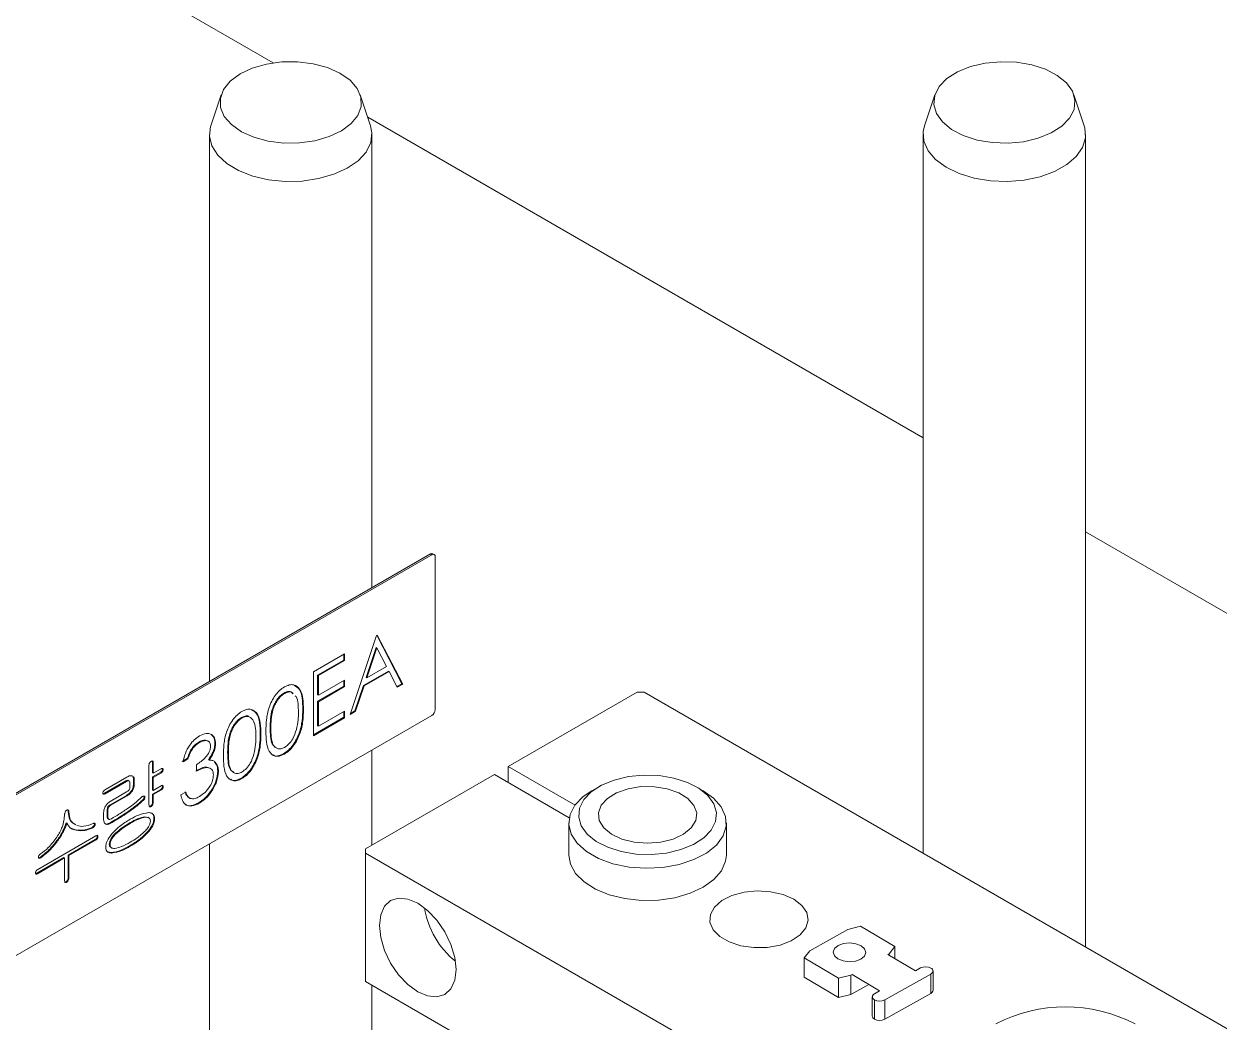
# Model space of a CAD drawing. Header units: millimetres. Extents: x 169 to 14583, y -399 to 10804.
# Drawn here: x 10427.5 to 10548.9, y 8271 to 8372.4 of the extents above; entities that cross this region are included whole.
import ezdxf

# ---------------------------------------------------------------- set-up
doc = ezdxf.new("R2010")
doc.units = ezdxf.units.MM
doc.header["$LTSCALE"] = 35

msp = doc.modelspace()

# ---------------------------------------------------------------- linework, layer by layer
at = {"color": 7, "linetype": 'Continuous', "lineweight": 18}
for p, q in [((10452.842, 8368.466), (10326.722, 8441.273)), ((10447.559, 8365.234), (10446.506, 8362.085)), ((10462.708, 8362.085), (10461.655, 8365.234)), ((10520.028, 8365.234), (10518.976, 8362.085)), ((10535.177, 8362.085), (10534.125, 8365.234)), ((10518.826, 8330.374), (10462.424, 8362.934)), ((10446.357, 8361.183), (10446.357, 8305.638)), ((10462.857, 8315.163), (10462.857, 8361.183)), ((10518.826, 8361.183), (10518.826, 8288.189)), ((10535.326, 8278.663), (10535.326, 8361.183)), ((10581.587, 8294.143), (10535.326, 8320.849)), ((10468.794, 8318.59), (10416.468, 8288.383)), ((10468.935, 8318.508), (10416.609, 8288.301)), ((10468.935, 8318.508), (10468.794, 8318.59)), ((10469.185, 8318.533), (10469.044, 8318.615)), ((10469.289, 8302.79), (10469.289, 8318.304)), ((10460.654, 8302.296), (10463.316, 8310.314)), ((10463.316, 8310.314), (10463.388, 8310.356)), ((10463.35, 8310.334), (10465.908, 8305.411)), ((10463.388, 8310.356), (10465.978, 8305.37)), ((10456.912, 8306.617), (10460.078, 8308.445)), ((10460.007, 8308.404), (10460.007, 8307.821)), ((10460.078, 8308.445), (10460.078, 8307.78)), ((10463.276, 8309.108), (10462.26, 8306.047)), ((10463.346, 8309.067), (10462.331, 8306.007)), ((10463.276, 8309.108), (10463.346, 8309.067)), ((10464.336, 8307.164), (10463.346, 8309.067)), ((10460.007, 8307.821), (10457.345, 8306.284)), ((10460.078, 8307.78), (10457.415, 8306.243)), ((10460.007, 8307.821), (10460.078, 8307.78)), ((10462.331, 8306.007), (10464.336, 8307.164)), ((10456.912, 8300.136), (10456.912, 8306.617)), ((10457.345, 8306.284), (10457.345, 8304.29)), ((10457.345, 8306.284), (10457.415, 8306.243)), ((10457.415, 8306.243), (10457.415, 8304.249)), ((10464.53, 8306.693), (10461.986, 8305.224)), ((10464.601, 8306.652), (10462.057, 8305.183)), ((10462.26, 8306.047), (10462.331, 8306.007)), ((10464.53, 8306.693), (10464.601, 8306.652)), ((10465.431, 8305.054), (10464.601, 8306.652)), ((10460.007, 8305.162), (10457.345, 8303.625)), ((10457.415, 8304.249), (10460.078, 8305.786)), ((10460.078, 8305.121), (10457.415, 8303.584)), ((10460.007, 8305.745), (10460.007, 8305.162)), ((10460.007, 8305.162), (10460.078, 8305.121)), ((10460.078, 8305.786), (10460.078, 8305.121)), ((10461.986, 8305.224), (10461.134, 8302.655)), ((10462.057, 8305.183), (10461.204, 8302.614)), ((10461.986, 8305.224), (10462.057, 8305.183)), ((10465.908, 8305.411), (10465.398, 8305.117)), ((10465.978, 8305.37), (10465.431, 8305.054)), ((10465.908, 8305.411), (10465.978, 8305.37)), ((10453.913, 8304.469), (10453.984, 8304.429)), ((10457.345, 8304.29), (10457.415, 8304.249)), ((10457.345, 8303.625), (10457.345, 8301.132)), ((10457.345, 8303.625), (10457.415, 8303.584)), ((10457.415, 8303.584), (10457.415, 8301.091)), ((10489.781, 8304.548), (10476.7, 8296.996)), ((10490.488, 8304.548), (10489.781, 8304.548)), ((10574.987, 8255.768), (10490.488, 8304.548)), ((10455.834, 8302.833), (10455.904, 8302.792)), ((10457.415, 8301.091), (10460.078, 8302.628)), ((10460.007, 8302.588), (10460.007, 8302.005)), ((10460.078, 8302.628), (10460.078, 8301.964)), ((10461.204, 8302.614), (10460.654, 8302.296)), ((10461.134, 8302.655), (10460.687, 8302.397)), ((10461.134, 8302.655), (10461.204, 8302.614)), ((10418.902, 8273.294), (10468.935, 8302.178)), ((10449.596, 8301.977), (10449.667, 8301.936)), ((10460.007, 8302.005), (10456.912, 8300.218)), ((10460.078, 8301.964), (10456.912, 8300.136)), ((10457.345, 8301.132), (10457.415, 8301.091)), ((10460.007, 8302.005), (10460.078, 8301.964)), ((10451.516, 8300.341), (10451.587, 8300.3)), ((10452.524, 8300.925), (10452.594, 8300.884)), ((10445.278, 8299.485), (10445.349, 8299.444)), ((10446.911, 8299.408), (10446.982, 8299.367)), ((10462.857, 8289.005), (10462.857, 8298.669)), ((10440.579, 8296.356), (10440.579, 8297.456)), ((10440.579, 8297.456), (10440.649, 8297.415)), ((10440.649, 8296.315), (10440.649, 8297.415)), ((10444.105, 8297.81), (10443.601, 8297.519)), ((10444.175, 8297.769), (10443.672, 8297.478)), ((10444.105, 8297.81), (10444.175, 8297.769)), ((10446.255, 8297.696), (10446.326, 8297.655)), ((10446.864, 8297.494), (10446.934, 8297.453)), ((10448.206, 8298.433), (10448.277, 8298.392)), ((10453.896, 8298.311), (10453.967, 8298.27)), ((10440.218, 8297.157), (10440.218, 8293.099)), ((10440.579, 8295.941), (10441.407, 8296.419)), ((10440.579, 8296.356), (10440.649, 8296.315)), ((10441.448, 8296.776), (10440.649, 8296.315)), ((10440.649, 8295.9), (10441.478, 8296.378)), ((10441.407, 8296.419), (10441.478, 8296.378)), ((10441.541, 8296.568), (10441.612, 8296.527)), ((10441.586, 8296.73), (10441.565, 8296.802)), ((10441.586, 8296.73), (10441.657, 8296.689)), ((10445.039, 8296.523), (10445.039, 8297.187)), ((10447.199, 8296.536), (10447.27, 8296.495)), ((10475.285, 8296.18), (10462.204, 8288.628)), ((10482.89, 8291.79), (10475.285, 8296.18)), ((10476.7, 8296.996), (10483.476, 8293.084)), ((10476.7, 8296.996), (10476.7, 8295.363)), ((10435.699, 8294.287), (10437.867, 8295.538)), ((10435.77, 8294.246), (10437.938, 8295.497)), ((10437.972, 8295.933), (10435.786, 8294.671)), ((10437.867, 8295.538), (10437.938, 8295.497)), ((10438.112, 8295.599), (10438.183, 8295.558)), ((10438.203, 8295.547), (10438.115, 8295.598)), ((10438.275, 8295.342), (10438.275, 8294.946)), ((10438.564, 8296.029), (10438.508, 8296.071)), ((10438.636, 8295.746), (10438.576, 8296.01)), ((10438.636, 8295.163), (10438.636, 8295.746)), ((10438.636, 8295.746), (10438.707, 8295.705)), ((10438.636, 8295.163), (10438.707, 8295.122)), ((10438.707, 8295.122), (10438.707, 8295.705)), ((10440.579, 8294.611), (10440.579, 8295.941)), ((10440.579, 8295.941), (10440.649, 8295.9)), ((10440.649, 8294.57), (10440.649, 8295.9)), ((10441.471, 8295.045), (10440.649, 8294.57)), ((10441.586, 8294.985), (10441.657, 8294.944)), ((10449.579, 8295.818), (10449.65, 8295.777)), ((10485.891, 8294.955), (10485.184, 8294.547)), ((10496.499, 8294.547), (10495.792, 8294.955)), ((10435.576, 8294.242), (10435.699, 8294.287)), ((10435.699, 8294.287), (10435.77, 8294.246)), ((10436.278, 8293.126), (10437.929, 8294.078)), ((10437.942, 8294.42), (10436.293, 8293.468)), ((10436.349, 8293.085), (10437.999, 8294.038)), ((10437.929, 8294.078), (10437.999, 8294.038)), ((10438.461, 8294.566), (10438.531, 8294.525)), ((10439.715, 8293.991), (10439.786, 8293.95)), ((10439.723, 8293.824), (10439.794, 8293.783)), ((10440.579, 8294.196), (10441.415, 8294.678)), ((10440.579, 8294.611), (10440.649, 8294.57)), ((10440.579, 8293.382), (10440.579, 8294.196)), ((10440.579, 8294.196), (10440.649, 8294.155)), ((10440.649, 8294.155), (10441.486, 8294.638)), ((10440.649, 8293.341), (10440.649, 8294.155)), ((10441.415, 8294.678), (10441.486, 8294.638)), ((10443.456, 8294.113), (10443.959, 8294.404)), ((10435.973, 8291.973), (10435.973, 8292.578)), ((10435.973, 8292.578), (10436.044, 8292.537)), ((10436.042, 8292.896), (10436.113, 8292.855)), ((10436.044, 8291.932), (10436.044, 8292.537)), ((10436.278, 8293.126), (10436.349, 8293.085)), ((10439.602, 8293.632), (10439.672, 8293.591)), ((10440.36, 8292.989), (10440.43, 8292.948)), ((10440.506, 8293.135), (10440.576, 8293.095)), ((10440.579, 8293.382), (10440.649, 8293.341)), ((10445.257, 8293.323), (10445.328, 8293.282)), ((10432.016, 8292.437), (10432.087, 8292.396)), ((10435.612, 8292.286), (10435.612, 8291.639)), ((10435.973, 8291.973), (10436.044, 8291.932)), ((10436.058, 8291.697), (10436.129, 8291.657)), ((10438.001, 8292.37), (10438.071, 8292.329)), ((10439.796, 8291.9), (10440.114, 8291.822)), ((10439.796, 8291.9), (10439.867, 8291.859)), ((10440.203, 8291.797), (10440.115, 8291.848)), ((10440.723, 8291.731), (10440.793, 8291.691)), ((10431.803, 8291.276), (10431.874, 8291.235)), ((10432.38, 8290.705), (10432.742, 8290.565)), ((10432.742, 8290.565), (10432.813, 8290.524)), ((10434.368, 8290.776), (10434.439, 8290.736)), ((10434.587, 8290.947), (10434.658, 8290.906)), ((10434.678, 8291.133), (10434.749, 8291.093)), ((10436.285, 8291.301), (10436.356, 8291.261)), ((10436.676, 8290.099), (10436.747, 8290.058)), ((10438.244, 8291.269), (10438.314, 8291.228)), ((10440.126, 8290.434), (10440.196, 8290.393)), ((10482.842, 8291.282), (10482.842, 8288.016)), ((10498.842, 8288.016), (10498.842, 8291.282)), ((10434.824, 8289.961), (10428.925, 8286.555)), ((10430.874, 8289.486), (10430.944, 8289.445)), ((10432.016, 8288.006), (10434.769, 8289.595)), ((10432.087, 8287.965), (10434.84, 8289.555)), ((10434.769, 8289.595), (10434.84, 8289.555)), ((10434.966, 8289.921), (10435.037, 8289.88)), ((10436.189, 8289.118), (10436.26, 8289.077)), ((10438.244, 8288.942), (10438.314, 8288.901)), ((10446.357, 8289.144), (10446.357, 8205.05)), ((10428.824, 8286.163), (10431.584, 8287.757)), ((10428.895, 8286.122), (10431.655, 8287.716)), ((10429.023, 8287.716), (10429.076, 8287.686)), ((10429.194, 8287.789), (10429.264, 8287.749)), ((10431.584, 8287.757), (10431.655, 8287.716)), ((10431.655, 8287.716), (10431.655, 8285.4)), ((10432.016, 8285.697), (10432.016, 8288.006)), ((10432.016, 8288.006), (10432.087, 8287.965)), ((10432.087, 8285.657), (10432.087, 8287.965)), ((10436.105, 8288.324), (10436.355, 8288.257)), ((10436.343, 8288.785), (10436.431, 8288.734)), ((10436.355, 8288.257), (10436.425, 8288.216)), ((10462.204, 8288.628), (10462.204, 8288.22)), ((10462.204, 8288.22), (10546.703, 8239.44)), ((10462.204, 8288.22), (10462.204, 8275.155)), ((10428.824, 8286.163), (10428.895, 8286.122)), ((10431.8, 8285.305), (10431.871, 8285.265)), ((10431.942, 8285.456), (10432.012, 8285.415)), ((10432.016, 8285.697), (10432.087, 8285.657)), ((10507.321, 8278.294), (10511.195, 8280.466)), ((10511.195, 8280.466), (10512.476, 8280.782)), ((10512.476, 8280.782), (10515.959, 8278.711)), ((10506.736, 8277.565), (10507.321, 8278.294)), ((10515.25, 8277.911), (10515.375, 8277.981)), ((10515.959, 8278.711), (10515.375, 8277.981)), ((10515.375, 8277.837), (10515.375, 8277.981)), ((10515.959, 8278.711), (10515.959, 8277.49)), ((10510.219, 8275.494), (10506.736, 8277.565)), ((10506.736, 8277.565), (10506.736, 8275.605)), ((10518.037, 8276.254), (10515.25, 8277.911)), ((10510.219, 8273.534), (10506.736, 8275.605)), ((10511.5, 8275.809), (10510.219, 8275.494)), ((10511.5, 8275.809), (10511.624, 8275.879)), ((10511.5, 8275.809), (10511.5, 8273.85)), ((10511.624, 8275.879), (10514.411, 8274.222)), ((10519.6, 8275.924), (10514.937, 8273.31)), ((10518.037, 8276.254), (10518.556, 8276.545)), ((10519.6, 8273.964), (10519.6, 8275.924)), ((10519.828, 8274.275), (10519.828, 8276.234)), ((10462.204, 8275.155), (10546.703, 8226.375)), ((10462.857, 8205.05), (10462.857, 8274.778)), ((10510.219, 8275.494), (10510.219, 8273.534)), ((10511.5, 8273.85), (10513.321, 8274.87)), ((10510.219, 8273.534), (10511.5, 8273.85)), ((10513.664, 8273.621), (10513.664, 8271.661)), ((10513.876, 8273.319), (10513.876, 8271.359)), ((10513.892, 8273.931), (10514.411, 8274.222)), ((10519.6, 8273.964), (10514.937, 8271.35)), ((10514.937, 8273.31), (10514.937, 8271.35))]:
    msp.add_line(p, q, dxfattribs=at)
at = {"color": 7, "linetype": 'Continuous', "lineweight": 18, "flags": 128}
for points in [[(10457.073, 8360.558), (10458.512, 8360.972), (10459.754, 8361.561), (10460.738, 8362.294), (10461.415, 8363.136), (10461.751, 8364.043), (10461.728, 8364.971), (10461.348, 8365.873), (10460.63, 8366.703), (10459.61, 8367.42), (10458.34, 8367.989), (10456.882, 8368.379), (10455.31, 8368.573), (10453.702, 8368.56), (10452.141, 8368.341), (10450.702, 8367.926), (10449.46, 8367.338), (10448.476, 8366.604), (10447.799, 8365.762), (10447.463, 8364.855), (10447.486, 8363.927), (10447.866, 8363.025), (10448.584, 8362.195), (10449.604, 8361.478), (10450.874, 8360.91), (10452.332, 8360.519), (10453.904, 8360.325), (10455.512, 8360.338), (10457.073, 8360.558)], [(10525.842, 8360.367), (10527.446, 8360.311), (10529.032, 8360.462), (10530.52, 8360.813), (10531.835, 8361.347), (10532.912, 8362.036), (10533.696, 8362.846), (10534.148, 8363.736), (10534.245, 8364.663), (10533.983, 8365.578), (10533.375, 8366.437), (10532.45, 8367.196), (10531.257, 8367.818), (10529.853, 8368.27), (10528.311, 8368.531), (10526.706, 8368.587), (10525.121, 8368.436), (10523.633, 8368.085), (10522.318, 8367.551), (10521.241, 8366.862), (10520.457, 8366.052), (10520.005, 8365.162), (10519.908, 8364.236), (10520.17, 8363.32), (10520.778, 8362.461), (10521.702, 8361.702), (10522.896, 8361.08), (10524.299, 8360.628), (10525.842, 8360.367)], [(10457.442, 8356.71), (10455.769, 8356.468), (10454.045, 8356.431), (10452.346, 8356.603), (10450.746, 8356.974), (10449.315, 8357.529), (10448.114, 8358.244), (10447.198, 8359.088), (10446.605, 8360.023), (10446.363, 8361.009), (10446.48, 8362.002), (10446.506, 8362.085)], [(10462.708, 8362.085), (10462.851, 8361.357), (10462.734, 8360.364), (10462.261, 8359.406), (10461.454, 8358.526), (10460.348, 8357.763), (10458.991, 8357.148), (10457.442, 8356.71)], [(10525.657, 8356.491), (10523.999, 8356.764), (10522.475, 8357.23), (10521.151, 8357.869), (10520.087, 8358.652), (10519.329, 8359.546), (10518.909, 8360.512), (10518.845, 8361.507), (10518.976, 8362.085)], [(10535.177, 8362.085), (10535.244, 8361.854), (10535.307, 8360.859), (10535.011, 8359.878), (10534.367, 8358.954), (10533.405, 8358.128), (10532.167, 8357.435), (10530.705, 8356.906), (10529.086, 8356.564), (10527.378, 8356.424), (10525.657, 8356.491)], [(10485.131, 8294.435), (10484.373, 8293.643), (10483.94, 8292.774), (10483.853, 8291.87), (10484.116, 8290.978), (10484.717, 8290.142), (10485.624, 8289.404), (10486.793, 8288.802), (10488.166, 8288.364), (10489.672, 8288.114), (10491.237, 8288.064), (10492.782, 8288.216), (10494.23, 8288.563), (10495.508, 8289.087), (10496.552, 8289.762), (10497.31, 8290.554), (10497.743, 8291.423), (10497.83, 8292.327), (10497.567, 8293.219), (10496.967, 8294.055), (10496.059, 8294.793), (10494.89, 8295.395), (10493.518, 8295.833), (10492.011, 8296.083), (10490.446, 8296.133), (10488.901, 8295.981), (10487.453, 8295.634), (10486.175, 8295.11), (10485.131, 8294.435)], [(10486.763, 8293.768), (10486.134, 8293.071), (10485.854, 8292.301), (10485.944, 8291.517), (10486.398, 8290.776), (10487.181, 8290.133), (10488.235, 8289.635), (10489.483, 8289.321), (10490.832, 8289.212), (10492.181, 8289.318), (10493.431, 8289.629), (10494.489, 8290.124), (10495.276, 8290.765), (10495.735, 8291.506), (10495.831, 8292.29), (10495.556, 8293.06), (10494.932, 8293.758), (10494.005, 8294.334), (10492.843, 8294.744), (10491.532, 8294.957), (10490.171, 8294.959), (10488.859, 8294.748), (10487.694, 8294.341), (10486.763, 8293.768)], [(10485.184, 8294.547), (10484.315, 8293.953), (10483.473, 8293.08), (10482.976, 8292.124), (10482.846, 8291.128), (10483.09, 8290.139), (10483.697, 8289.204), (10484.638, 8288.366), (10485.869, 8287.664), (10487.332, 8287.132), (10488.959, 8286.793), (10490.675, 8286.665), (10492.398, 8286.752), (10494.049, 8287.051), (10495.549, 8287.548), (10496.83, 8288.219), (10497.83, 8289.034), (10498.504, 8289.954), (10498.819, 8290.936), (10498.762, 8291.934), (10498.334, 8292.902), (10497.555, 8293.793), (10496.499, 8294.547)], [(10482.842, 8288.016), (10483.004, 8287.09), (10483.528, 8286.145), (10484.39, 8285.285), (10485.55, 8284.552), (10486.955, 8283.979), (10488.54, 8283.593), (10490.231, 8283.411), (10491.951, 8283.442), (10493.619, 8283.685), (10495.158, 8284.128), (10496.499, 8284.75), (10497.577, 8285.524), (10498.344, 8286.413), (10498.764, 8287.376), (10498.842, 8288.016)], [(10505.691, 8283.526), (10504.606, 8284.001), (10503.339, 8284.289), (10501.985, 8284.369), (10500.643, 8284.236), (10499.413, 8283.898), (10498.387, 8283.382), (10497.64, 8282.724), (10497.228, 8281.975), (10497.182, 8281.189), (10497.504, 8280.426), (10498.171, 8279.74), (10499.134, 8279.185), (10500.321, 8278.799), (10501.644, 8278.613), (10503.005, 8278.64), (10504.303, 8278.878), (10505.441, 8279.309), (10506.336, 8279.901), (10506.921, 8280.611), (10507.152, 8281.386), (10507.013, 8282.168), (10506.514, 8282.899), (10505.691, 8283.526)], [(10467.507, 8283.117), (10466.501, 8283.545), (10465.563, 8283.638), (10464.757, 8283.389), (10464.139, 8282.816), (10463.751, 8281.957), (10463.618, 8280.871), (10463.751, 8279.632), (10464.139, 8278.325), (10464.757, 8277.038), (10465.563, 8275.859), (10466.501, 8274.869), (10467.507, 8274.135), (10468.514, 8273.707), (10469.452, 8273.614), (10470.257, 8273.863), (10470.875, 8274.436), (10471.264, 8275.295), (10471.396, 8276.381), (10471.264, 8277.62), (10470.875, 8278.927), (10470.257, 8280.214), (10469.452, 8281.393), (10468.514, 8282.383), (10467.507, 8283.117)], [(10510.164, 8277.474), (10510.694, 8277.263), (10511.323, 8277.185), (10511.957, 8277.252), (10512.497, 8277.454), (10512.863, 8277.76), (10512.998, 8278.123), (10512.881, 8278.489), (10512.532, 8278.801), (10512.002, 8279.012), (10511.372, 8279.09), (10510.739, 8279.023), (10510.198, 8278.821), (10509.833, 8278.515), (10509.698, 8278.152), (10509.814, 8277.786), (10510.164, 8277.474)]]:
    msp.add_lwpolyline(points, dxfattribs=at)
at = {"color": 7, "linetype": 'Continuous', "lineweight": 18}
for centre, radius, start, end in [((10468.94, 8318.386), 0.251, 65.69288, 125.61758), ((10469.073, 8318.339), 0.218, 350.78596, 129.20329), ((10468.521, 8302.825), 0.768, 302.60548, 357.39452), ((10476.799, 8283.99), 8.698, 188.93214, 231.06248), ((10519.077, 8275.517), 1.153, 62.11569, 116.90459), ((10519.492, 8276.233), 0.328, 289.33084, 67.72994), ((10514, 8273.622), 0.328, 109.33084, 247.72994), ((10514.415, 8274.338), 1.153, 242.11569, 296.90459), ((10519.455, 8274.31), 0.375, 292.87984, 354.66785), ((10533.268, 8257.224), 15.37, 62.60967, 117.39033), ((10514.034, 8271.696), 0.372, 185.36095, 244.81782), ((10514.415, 8272.378), 1.153, 242.11569, 296.90459)]:
    msp.add_arc(centre, radius, start, end, dxfattribs=at)
for points, knots in [([(10452.091, 8300.591), (10452.098, 8300.973), (10452.113, 8301.737), (10452.314, 8302.788), (10452.662, 8303.636), (10453.027, 8304.234), (10453.475, 8304.753), (10453.803, 8304.973), (10453.967, 8305.084)], [0, 0, 0, 0, 0.2505259, 0.5001642, 0.6252727, 0.7501982, 0.8751106, 1, 1, 1, 1]), ([(10453.967, 8305.084), (10454.132, 8305.164), (10454.463, 8305.324), (10455.066, 8305.333), (10455.603, 8304.874), (10455.876, 8303.92), (10455.895, 8303.169), (10455.904, 8302.792)], [0, 0, 0, 0, 0.1251695, 0.2503357, 0.4988652, 0.7490161, 1, 1, 1, 1]), ([(10454.963, 8305.239), (10455.15, 8305.133), (10455.574, 8304.892), (10455.799, 8303.949), (10455.822, 8303.206), (10455.834, 8302.833)], [0, 0, 0, 0, 0.28247134, 0.64063937, 1, 1, 1, 1]), ([(10453.913, 8304.469), (10453.785, 8304.38), (10453.527, 8304.202), (10453.186, 8303.777), (10452.914, 8303.301), (10452.665, 8302.632), (10452.539, 8301.822), (10452.529, 8301.224), (10452.524, 8300.925)], [0, 0, 0, 0, 0.1248745, 0.2498892, 0.3747257, 0.4997892, 0.7494997, 1, 1, 1, 1]), ([(10453.984, 8304.429), (10453.855, 8304.339), (10453.598, 8304.161), (10453.257, 8303.736), (10452.984, 8303.26), (10452.736, 8302.592), (10452.61, 8301.781), (10452.6, 8301.183), (10452.594, 8300.884)], [0, 0, 0, 0, 0.1248745, 0.2498892, 0.3747257, 0.4997892, 0.7494997, 1, 1, 1, 1]), ([(10454.796, 8304.425), (10454.745, 8304.49), (10454.626, 8304.641), (10454.294, 8304.639), (10454.04, 8304.526), (10453.913, 8304.469)], [0, 0, 0, 0, 0.2688767, 0.6346952, 1, 1, 1, 1]), ([(10454.867, 8304.385), (10454.816, 8304.449), (10454.697, 8304.6), (10454.365, 8304.598), (10454.111, 8304.485), (10453.984, 8304.429)], [0, 0, 0, 0, 0.2688767, 0.6346952, 1, 1, 1, 1]), ([(10455.401, 8302.504), (10455.388, 8302.79), (10455.364, 8303.361), (10455.283, 8303.996), (10455.091, 8304.166), (10455.059, 8304.195)], [0, 0, 0, 0, 0.45462455, 0.90828168, 1, 1, 1, 1]), ([(10447.773, 8298.098), (10447.781, 8298.481), (10447.795, 8299.245), (10447.997, 8300.295), (10448.345, 8301.144), (10448.71, 8301.742), (10449.158, 8302.261), (10449.486, 8302.481), (10449.65, 8302.591)], [0, 0, 0, 0, 0.2505259, 0.5001642, 0.6252727, 0.7501982, 0.8751106, 1, 1, 1, 1]), ([(10449.65, 8302.591), (10449.815, 8302.671), (10450.145, 8302.831), (10450.748, 8302.841), (10451.285, 8302.382), (10451.559, 8301.427), (10451.578, 8300.676), (10451.587, 8300.3)], [0, 0, 0, 0, 0.1251695, 0.2503357, 0.4988652, 0.7490161, 1, 1, 1, 1]), ([(10450.645, 8302.746), (10450.832, 8302.64), (10451.256, 8302.399), (10451.482, 8301.456), (10451.505, 8300.713), (10451.516, 8300.341)], [0, 0, 0, 0, 0.2824713, 0.6406394, 1, 1, 1, 1]), ([(10455.834, 8302.833), (10455.825, 8302.447), (10455.806, 8301.676), (10455.533, 8300.406), (10454.993, 8299.33), (10454.392, 8298.643), (10454.061, 8298.421), (10453.896, 8298.311)], [0, 0, 0, 0, 0.2510019, 0.5011378, 0.7496117, 0.8748068, 1, 1, 1, 1]), ([(10455.904, 8302.792), (10455.895, 8302.406), (10455.877, 8301.635), (10455.604, 8300.365), (10455.064, 8299.289), (10454.462, 8298.602), (10454.132, 8298.381), (10453.967, 8298.27)], [0, 0, 0, 0, 0.2510019, 0.5011378, 0.7496117, 0.8748068, 1, 1, 1, 1]), ([(10455.188, 8300.752), (10455.26, 8301.092), (10455.387, 8301.7), (10455.397, 8302.258), (10455.401, 8302.504)], [0, 0, 0, 0, 0.5595988, 1, 1, 1, 1]), ([(10449.596, 8301.977), (10449.467, 8301.888), (10449.21, 8301.71), (10448.868, 8301.285), (10448.596, 8300.808), (10448.348, 8300.14), (10448.222, 8299.33), (10448.211, 8298.732), (10448.206, 8298.433)], [0, 0, 0, 0, 0.1248745, 0.2498892, 0.3747257, 0.4997892, 0.7494997, 1, 1, 1, 1]), ([(10449.667, 8301.936), (10449.538, 8301.847), (10449.28, 8301.669), (10448.939, 8301.244), (10448.667, 8300.768), (10448.418, 8300.099), (10448.292, 8299.289), (10448.282, 8298.691), (10448.277, 8298.392)], [0, 0, 0, 0, 0.1248745, 0.2498892, 0.3747257, 0.4997892, 0.7494997, 1, 1, 1, 1]), ([(10450.331, 8302.078), (10450.324, 8302.085), (10450.243, 8302.169), (10449.972, 8302.138), (10449.721, 8302.03), (10449.596, 8301.977)], [0, 0, 0, 0, 0.0435449, 0.5221085, 1, 1, 1, 1]), ([(10451.083, 8300.012), (10451.076, 8300.304), (10451.06, 8300.888), (10450.88, 8301.654), (10450.506, 8302.073), (10450.052, 8302.112), (10449.795, 8301.995), (10449.667, 8301.936)], [0, 0, 0, 0, 0.2509212, 0.5013084, 0.7496415, 0.8749087, 1, 1, 1, 1]), ([(10443.672, 8297.478), (10443.736, 8297.765), (10443.865, 8298.337), (10444.294, 8299.136), (10444.813, 8299.752), (10445.166, 8299.987), (10445.342, 8300.105)], [0, 0, 0, 0, 0.2802877, 0.5596797, 0.7797465, 1, 1, 1, 1]), ([(10445.342, 8300.105), (10445.57, 8300.208), (10446.024, 8300.414), (10446.568, 8300.311), (10446.913, 8299.945), (10446.959, 8299.56), (10446.982, 8299.367)], [0, 0, 0, 0, 0.280085, 0.5598683, 0.7800992, 1, 1, 1, 1]), ([(10446.563, 8300.218), (10446.653, 8300.139), (10446.856, 8299.961), (10446.891, 8299.605), (10446.911, 8299.408)], [0, 0, 0, 0, 0.4453172, 1, 1, 1, 1]), ([(10451.516, 8300.341), (10451.507, 8299.955), (10451.489, 8299.183), (10451.216, 8297.913), (10450.675, 8296.837), (10450.074, 8296.15), (10449.744, 8295.929), (10449.579, 8295.818)], [0, 0, 0, 0, 0.25100191, 0.50113776, 0.74961167, 0.87480684, 1, 1, 1, 1]), ([(10451.587, 8300.3), (10451.578, 8299.914), (10451.56, 8299.143), (10451.287, 8297.873), (10450.746, 8296.797), (10450.145, 8296.11), (10449.815, 8295.888), (10449.65, 8295.777)], [0, 0, 0, 0, 0.25100191, 0.50113776, 0.74961167, 0.87480684, 1, 1, 1, 1]), ([(10450.871, 8298.26), (10450.942, 8298.6), (10451.07, 8299.208), (10451.079, 8299.766), (10451.083, 8300.012)], [0, 0, 0, 0, 0.5595988, 1, 1, 1, 1]), ([(10453.967, 8298.27), (10453.803, 8298.191), (10453.476, 8298.032), (10452.88, 8298.028), (10452.354, 8298.498), (10452.115, 8299.473), (10452.099, 8300.218), (10452.091, 8300.591)], [0, 0, 0, 0, 0.1251812, 0.250351, 0.4987777, 0.7489456, 1, 1, 1, 1]), ([(10452.524, 8300.925), (10452.53, 8300.634), (10452.543, 8300.053), (10452.666, 8299.24), (10453.002, 8299.006), (10453.163, 8298.894)], [0, 0, 0, 0, 0.343659, 0.6862235, 1, 1, 1, 1]), ([(10452.594, 8300.884), (10452.599, 8300.591), (10452.61, 8300.005), (10452.756, 8299.207), (10453.144, 8298.804), (10453.599, 8298.77), (10453.856, 8298.886), (10453.984, 8298.944)], [0, 0, 0, 0, 0.2510852, 0.5013708, 0.7496281, 0.8748771, 1, 1, 1, 1]), ([(10453.984, 8298.944), (10454.137, 8299.055), (10454.444, 8299.277), (10454.918, 8299.92), (10455.086, 8300.437), (10455.188, 8300.752)], [0, 0, 0, 0, 0.2802572, 0.5607811, 1, 1, 1, 1]), ([(10445.278, 8299.485), (10445.132, 8299.387), (10444.841, 8299.192), (10444.377, 8298.6), (10444.208, 8298.11), (10444.105, 8297.81)], [0, 0, 0, 0, 0.280636, 0.5603644, 1, 1, 1, 1]), ([(10445.349, 8299.444), (10445.203, 8299.346), (10444.912, 8299.151), (10444.448, 8298.559), (10444.279, 8298.069), (10444.175, 8297.769)], [0, 0, 0, 0, 0.280636, 0.5603644, 1, 1, 1, 1]), ([(10445.039, 8297.187), (10445.356, 8297.404), (10445.831, 8297.729), (10446.296, 8298.378), (10446.455, 8298.792), (10446.47, 8298.983), (10446.478, 8299.079)], [0, 0, 0, 0, 0.4994185, 0.749016, 0.8745437, 1, 1, 1, 1]), ([(10446.252, 8299.539), (10446.157, 8299.602), (10445.901, 8299.773), (10445.519, 8299.596), (10445.278, 8299.485)], [0, 0, 0, 0, 0.37133916, 1, 1, 1, 1]), ([(10446.478, 8299.079), (10446.45, 8299.232), (10446.392, 8299.54), (10445.963, 8299.711), (10445.582, 8299.545), (10445.349, 8299.444)], [0, 0, 0, 0, 0.278859, 0.5600742, 1, 1, 1, 1]), ([(10446.911, 8299.408), (10446.902, 8299.253), (10446.884, 8298.943), (10446.681, 8298.329), (10446.417, 8297.936), (10446.255, 8297.696)], [0, 0, 0, 0, 0.2805082, 0.5607923, 1, 1, 1, 1]), ([(10446.982, 8299.367), (10446.973, 8299.212), (10446.954, 8298.902), (10446.752, 8298.288), (10446.488, 8297.895), (10446.326, 8297.655)], [0, 0, 0, 0, 0.2805082, 0.5607923, 1, 1, 1, 1]), ([(10440.43, 8297.518), (10440.398, 8297.498), (10440.335, 8297.458), (10440.256, 8297.353), (10440.221, 8297.245), (10440.219, 8297.186), (10440.218, 8297.157)], [0, 0, 0, 0, 0.2807447, 0.5588659, 0.7790951, 1, 1, 1, 1]), ([(10440.649, 8297.415), (10440.647, 8297.451), (10440.643, 8297.522), (10440.583, 8297.571), (10440.505, 8297.557), (10440.455, 8297.531), (10440.43, 8297.518)], [0, 0, 0, 0, 0.2805765, 0.5581649, 0.7787339, 1, 1, 1, 1]), ([(10440.579, 8297.456), (10440.578, 8297.494), (10440.577, 8297.555), (10440.54, 8297.576), (10440.525, 8297.585)], [0, 0, 0, 0, 0.6170261, 1, 1, 1, 1]), ([(10446.326, 8297.655), (10446.457, 8297.652), (10446.69, 8297.646), (10446.86, 8297.512), (10446.934, 8297.453)], [0, 0, 0, 0, 0.5597945, 1, 1, 1, 1]), ([(10446.864, 8297.494), (10446.971, 8297.358), (10447.164, 8297.114), (10447.188, 8296.713), (10447.199, 8296.536)], [0, 0, 0, 0, 0.5594191, 1, 1, 1, 1]), ([(10446.934, 8297.453), (10447.042, 8297.317), (10447.234, 8297.073), (10447.259, 8296.672), (10447.27, 8296.495)], [0, 0, 0, 0, 0.5594191, 1, 1, 1, 1]), ([(10449.65, 8295.777), (10449.486, 8295.698), (10449.158, 8295.54), (10448.562, 8295.536), (10448.036, 8296.005), (10447.798, 8296.98), (10447.781, 8297.725), (10447.773, 8298.098)], [0, 0, 0, 0, 0.1251812, 0.250351, 0.4987777, 0.7489456, 1, 1, 1, 1]), ([(10448.206, 8298.433), (10448.213, 8298.142), (10448.226, 8297.561), (10448.349, 8296.748), (10448.685, 8296.514), (10448.845, 8296.402)], [0, 0, 0, 0, 0.343659, 0.6862235, 1, 1, 1, 1]), ([(10448.277, 8298.392), (10448.282, 8298.098), (10448.292, 8297.513), (10448.438, 8296.715), (10448.827, 8296.312), (10449.281, 8296.277), (10449.538, 8296.394), (10449.667, 8296.452)], [0, 0, 0, 0, 0.2510852, 0.5013708, 0.7496281, 0.8748771, 1, 1, 1, 1]), ([(10449.667, 8296.452), (10449.82, 8296.563), (10450.127, 8296.784), (10450.6, 8297.428), (10450.768, 8297.944), (10450.871, 8298.26)], [0, 0, 0, 0, 0.2802572, 0.5607811, 1, 1, 1, 1]), ([(10453.896, 8298.311), (10453.735, 8298.236), (10453.413, 8298.087), (10453.026, 8298.03), (10452.891, 8298.161), (10452.854, 8298.197)], [0, 0, 0, 0, 0.4213324, 0.8426263, 1, 1, 1, 1]), ([(10441.407, 8296.419), (10441.436, 8296.44), (10441.488, 8296.477), (10441.525, 8296.54), (10441.541, 8296.568)], [0, 0, 0, 0, 0.5588099, 1, 1, 1, 1]), ([(10441.597, 8296.799), (10441.572, 8296.806), (10441.528, 8296.819), (10441.472, 8296.789), (10441.448, 8296.776)], [0, 0, 0, 0, 0.5584327, 1, 1, 1, 1]), ([(10441.478, 8296.378), (10441.507, 8296.399), (10441.559, 8296.436), (10441.596, 8296.499), (10441.612, 8296.527)], [0, 0, 0, 0, 0.5588099, 1, 1, 1, 1]), ([(10441.541, 8296.568), (10441.556, 8296.599), (10441.582, 8296.655), (10441.585, 8296.707), (10441.586, 8296.73)], [0, 0, 0, 0, 0.55766986, 1, 1, 1, 1]), ([(10441.657, 8296.689), (10441.652, 8296.717), (10441.643, 8296.766), (10441.611, 8296.789), (10441.597, 8296.799)], [0, 0, 0, 0, 0.5585091, 1, 1, 1, 1]), ([(10441.612, 8296.527), (10441.626, 8296.558), (10441.652, 8296.614), (10441.656, 8296.666), (10441.657, 8296.689)], [0, 0, 0, 0, 0.55766986, 1, 1, 1, 1]), ([(10446.248, 8296.874), (10446.203, 8296.903), (10446.021, 8297.017), (10445.543, 8296.84), (10445.16, 8296.656), (10444.968, 8296.563)], [0, 0, 0, 0, 0.14348143, 0.57075299, 1, 1, 1, 1]), ([(10446.766, 8296.148), (10446.758, 8296.257), (10446.741, 8296.473), (10446.566, 8296.78), (10446.198, 8296.97), (10445.621, 8296.813), (10445.233, 8296.619), (10445.039, 8296.523)], [0, 0, 0, 0, 0.1252401, 0.2504968, 0.4992221, 0.7490335, 1, 1, 1, 1]), ([(10447.199, 8296.536), (10447.159, 8296.195), (10447.078, 8295.512), (10446.551, 8294.508), (10445.909, 8293.758), (10445.475, 8293.468), (10445.257, 8293.323)], [0, 0, 0, 0, 0.279304, 0.5588383, 0.779277, 1, 1, 1, 1]), ([(10447.27, 8296.495), (10447.229, 8296.154), (10447.149, 8295.471), (10446.622, 8294.468), (10445.98, 8293.717), (10445.545, 8293.427), (10445.328, 8293.282)], [0, 0, 0, 0, 0.279304, 0.5588383, 0.779277, 1, 1, 1, 1]), ([(10437.867, 8295.538), (10437.916, 8295.565), (10438.004, 8295.612), (10438.079, 8295.603), (10438.112, 8295.599)], [0, 0, 0, 0, 0.5602746, 1, 1, 1, 1]), ([(10437.938, 8295.497), (10437.987, 8295.524), (10438.075, 8295.571), (10438.15, 8295.562), (10438.183, 8295.558)], [0, 0, 0, 0, 0.5602746, 1, 1, 1, 1]), ([(10438.508, 8296.071), (10438.414, 8296.075), (10438.246, 8296.082), (10438.056, 8295.979), (10437.972, 8295.933)], [0, 0, 0, 0, 0.5587879, 1, 1, 1, 1]), ([(10438.183, 8295.558), (10438.214, 8295.532), (10438.27, 8295.486), (10438.273, 8295.386), (10438.275, 8295.342)], [0, 0, 0, 0, 0.5576916, 1, 1, 1, 1]), ([(10438.461, 8294.566), (10438.519, 8294.681), (10438.624, 8294.886), (10438.632, 8295.078), (10438.636, 8295.163)], [0, 0, 0, 0, 0.5580103, 1, 1, 1, 1]), ([(10438.531, 8294.525), (10438.59, 8294.64), (10438.695, 8294.845), (10438.703, 8295.037), (10438.707, 8295.122)], [0, 0, 0, 0, 0.5580103, 1, 1, 1, 1]), ([(10438.707, 8295.705), (10438.706, 8295.816), (10438.705, 8295.928), (10438.645, 8295.971), (10438.644, 8295.971)], [0, 0, 0, 0, 0.9867532, 1, 1, 1, 1]), ([(10441.415, 8294.678), (10441.442, 8294.696), (10441.495, 8294.73), (10441.558, 8294.821), (10441.584, 8294.911), (10441.585, 8294.96), (10441.586, 8294.985)], [0, 0, 0, 0, 0.28017078, 0.55908947, 0.77896329, 1, 1, 1, 1]), ([(10441.657, 8294.944), (10441.654, 8294.974), (10441.649, 8295.034), (10441.602, 8295.083), (10441.536, 8295.078), (10441.493, 8295.056), (10441.471, 8295.045)], [0, 0, 0, 0, 0.2802225, 0.5593392, 0.7790444, 1, 1, 1, 1]), ([(10441.586, 8294.985), (10441.584, 8295.016), (10441.581, 8295.072), (10441.548, 8295.096), (10441.534, 8295.106)], [0, 0, 0, 0, 0.5644572, 1, 1, 1, 1]), ([(10445.337, 8293.952), (10445.531, 8294.08), (10445.92, 8294.334), (10446.39, 8294.942), (10446.709, 8295.588), (10446.747, 8295.962), (10446.766, 8296.148)], [0, 0, 0, 0, 0.2805991, 0.5601509, 0.7803026, 1, 1, 1, 1]), ([(10449.579, 8295.818), (10449.418, 8295.744), (10449.096, 8295.594), (10448.709, 8295.538), (10448.573, 8295.669), (10448.537, 8295.704)], [0, 0, 0, 0, 0.4213324, 0.8426263, 1, 1, 1, 1]), ([(10435.786, 8294.671), (10435.727, 8294.633), (10435.653, 8294.587), (10435.583, 8294.487), (10435.548, 8294.413), (10435.543, 8294.36), (10435.54, 8294.325)], [0, 0, 0, 0, 0.4988589, 0.6249049, 0.7504568, 1, 1, 1, 1]), ([(10435.54, 8294.325), (10435.541, 8294.301), (10435.542, 8294.253), (10435.571, 8294.202), (10435.647, 8294.182), (10435.719, 8294.22), (10435.77, 8294.246)], [0, 0, 0, 0, 0.18733582, 0.37366451, 0.5608288, 1, 1, 1, 1]), ([(10437.929, 8294.078), (10438.036, 8294.144), (10438.228, 8294.262), (10438.39, 8294.473), (10438.461, 8294.566)], [0, 0, 0, 0, 0.5609589, 1, 1, 1, 1]), ([(10438.2, 8294.64), (10438.154, 8294.588), (10438.072, 8294.495), (10437.982, 8294.443), (10437.942, 8294.42)], [0, 0, 0, 0, 0.55771992, 1, 1, 1, 1]), ([(10437.999, 8294.038), (10438.107, 8294.103), (10438.299, 8294.221), (10438.46, 8294.432), (10438.531, 8294.525)], [0, 0, 0, 0, 0.5609589, 1, 1, 1, 1]), ([(10439.504, 8293.909), (10439.253, 8293.683), (10438.805, 8293.279), (10438.343, 8292.95), (10438.14, 8292.805)], [0, 0, 0, 0, 0.5598218, 1, 1, 1, 1]), ([(10438.275, 8294.946), (10438.275, 8294.891), (10438.274, 8294.792), (10438.222, 8294.686), (10438.2, 8294.64)], [0, 0, 0, 0, 0.5623336, 1, 1, 1, 1]), ([(10439.679, 8294.01), (10439.646, 8294.003), (10439.587, 8293.99), (10439.529, 8293.934), (10439.504, 8293.909)], [0, 0, 0, 0, 0.5581756, 1, 1, 1, 1]), ([(10439.602, 8293.632), (10439.631, 8293.663), (10439.682, 8293.72), (10439.711, 8293.792), (10439.723, 8293.824)], [0, 0, 0, 0, 0.560098, 1, 1, 1, 1]), ([(10439.672, 8293.591), (10439.701, 8293.622), (10439.753, 8293.679), (10439.781, 8293.751), (10439.794, 8293.783)], [0, 0, 0, 0, 0.560098, 1, 1, 1, 1]), ([(10439.786, 8293.95), (10439.771, 8293.971), (10439.746, 8294.008), (10439.7, 8294.009), (10439.679, 8294.01)], [0, 0, 0, 0, 0.5573793, 1, 1, 1, 1]), ([(10439.723, 8293.824), (10439.728, 8293.859), (10439.738, 8293.923), (10439.722, 8293.97), (10439.715, 8293.991)], [0, 0, 0, 0, 0.5579751, 1, 1, 1, 1]), ([(10439.794, 8293.783), (10439.799, 8293.818), (10439.809, 8293.882), (10439.793, 8293.929), (10439.786, 8293.95)], [0, 0, 0, 0, 0.5579751, 1, 1, 1, 1]), ([(10441.486, 8294.638), (10441.513, 8294.655), (10441.566, 8294.689), (10441.629, 8294.781), (10441.654, 8294.87), (10441.656, 8294.919), (10441.657, 8294.944)], [0, 0, 0, 0, 0.28017078, 0.55908947, 0.77896329, 1, 1, 1, 1]), ([(10445.328, 8293.282), (10445.07, 8293.16), (10444.556, 8292.915), (10443.948, 8293.062), (10443.596, 8293.513), (10443.502, 8293.913), (10443.456, 8294.113)], [0, 0, 0, 0, 0.2798859, 0.5589785, 0.7792629, 1, 1, 1, 1]), ([(10443.889, 8294.445), (10443.94, 8294.286), (10444.032, 8294.003), (10444.238, 8293.864), (10444.328, 8293.802)], [0, 0, 0, 0, 0.5606944, 1, 1, 1, 1]), ([(10443.959, 8294.404), (10444.011, 8294.245), (10444.103, 8293.962), (10444.309, 8293.823), (10444.399, 8293.762)], [0, 0, 0, 0, 0.5606944, 1, 1, 1, 1]), ([(10444.399, 8293.762), (10444.56, 8293.738), (10444.849, 8293.696), (10445.187, 8293.874), (10445.337, 8293.952)], [0, 0, 0, 0, 0.558748, 1, 1, 1, 1]), ([(10431.871, 8292.577), (10431.838, 8292.553), (10431.78, 8292.511), (10431.74, 8292.439), (10431.722, 8292.408)], [0, 0, 0, 0, 0.5589595, 1, 1, 1, 1]), ([(10431.992, 8292.582), (10431.976, 8292.591), (10431.943, 8292.61), (10431.895, 8292.588), (10431.871, 8292.577)], [0, 0, 0, 0, 0.4782366, 1, 1, 1, 1]), ([(10432.016, 8292.437), (10432.013, 8292.483), (10432.009, 8292.564), (10431.962, 8292.6), (10431.942, 8292.616)], [0, 0, 0, 0, 0.559996, 1, 1, 1, 1]), ([(10432.087, 8292.396), (10432.084, 8292.442), (10432.079, 8292.523), (10432.033, 8292.559), (10432.012, 8292.575)], [0, 0, 0, 0, 0.559996, 1, 1, 1, 1]), ([(10435.779, 8292.949), (10435.723, 8292.82), (10435.623, 8292.59), (10435.616, 8292.379), (10435.612, 8292.286)], [0, 0, 0, 0, 0.5586863, 1, 1, 1, 1]), ([(10436.293, 8293.468), (10436.185, 8293.398), (10435.992, 8293.273), (10435.844, 8293.048), (10435.779, 8292.949)], [0, 0, 0, 0, 0.560431, 1, 1, 1, 1]), ([(10435.973, 8292.578), (10435.974, 8292.635), (10435.975, 8292.736), (10436.022, 8292.847), (10436.042, 8292.896)], [0, 0, 0, 0, 0.5615891, 1, 1, 1, 1]), ([(10436.042, 8292.896), (10436.06, 8292.925), (10436.095, 8292.984), (10436.179, 8293.063), (10436.241, 8293.102), (10436.278, 8293.126)], [0, 0, 0, 0, 0.2791607, 0.5605059, 1, 1, 1, 1]), ([(10436.044, 8292.537), (10436.045, 8292.594), (10436.046, 8292.695), (10436.092, 8292.806), (10436.113, 8292.855)], [0, 0, 0, 0, 0.5615891, 1, 1, 1, 1]), ([(10436.113, 8292.855), (10436.13, 8292.884), (10436.166, 8292.943), (10436.25, 8293.022), (10436.311, 8293.061), (10436.349, 8293.085)], [0, 0, 0, 0, 0.2791607, 0.5605059, 1, 1, 1, 1]), ([(10438.14, 8292.805), (10437.815, 8292.584), (10437.234, 8292.19), (10436.651, 8291.849), (10436.395, 8291.699)], [0, 0, 0, 0, 0.5599692, 1, 1, 1, 1]), ([(10438.001, 8292.37), (10438.304, 8292.583), (10438.844, 8292.964), (10439.37, 8293.428), (10439.602, 8293.632)], [0, 0, 0, 0, 0.5600415, 1, 1, 1, 1]), ([(10438.071, 8292.329), (10438.374, 8292.542), (10438.915, 8292.923), (10439.441, 8293.387), (10439.672, 8293.591)], [0, 0, 0, 0, 0.5600415, 1, 1, 1, 1]), ([(10440.218, 8293.099), (10440.221, 8293.059), (10440.226, 8292.986), (10440.266, 8292.95), (10440.284, 8292.934)], [0, 0, 0, 0, 0.5601034, 1, 1, 1, 1]), ([(10440.255, 8292.968), (10440.266, 8292.964), (10440.297, 8292.956), (10440.335, 8292.976), (10440.36, 8292.989)], [0, 0, 0, 0, 0.3622244, 1, 1, 1, 1]), ([(10440.284, 8292.934), (10440.308, 8292.925), (10440.351, 8292.91), (10440.406, 8292.936), (10440.43, 8292.948)], [0, 0, 0, 0, 0.5595906, 1, 1, 1, 1]), ([(10440.36, 8292.989), (10440.39, 8293.009), (10440.444, 8293.045), (10440.487, 8293.108), (10440.506, 8293.135)], [0, 0, 0, 0, 0.5584089, 1, 1, 1, 1]), ([(10440.43, 8292.948), (10440.46, 8292.968), (10440.515, 8293.004), (10440.557, 8293.067), (10440.576, 8293.095)], [0, 0, 0, 0, 0.5584089, 1, 1, 1, 1]), ([(10440.506, 8293.135), (10440.53, 8293.183), (10440.573, 8293.267), (10440.577, 8293.347), (10440.579, 8293.382)], [0, 0, 0, 0, 0.5590953, 1, 1, 1, 1]), ([(10440.576, 8293.095), (10440.6, 8293.142), (10440.643, 8293.226), (10440.648, 8293.306), (10440.649, 8293.341)], [0, 0, 0, 0, 0.5590953, 1, 1, 1, 1]), ([(10445.257, 8293.323), (10445.004, 8293.207), (10444.499, 8292.974), (10444.003, 8293.019), (10443.861, 8293.201), (10443.854, 8293.211)], [0, 0, 0, 0, 0.4868957, 0.9724114, 1, 1, 1, 1]), ([(10431.655, 8292.157), (10431.609, 8291.723), (10431.528, 8290.946), (10431.07, 8290.179), (10430.868, 8289.84)], [0, 0, 0, 0, 0.5586112, 1, 1, 1, 1]), ([(10431.722, 8292.408), (10431.7, 8292.36), (10431.66, 8292.273), (10431.656, 8292.193), (10431.655, 8292.157)], [0, 0, 0, 0, 0.5584066, 1, 1, 1, 1]), ([(10432.714, 8291.136), (10432.502, 8291.259), (10432.094, 8291.498), (10432.041, 8292.131), (10432.016, 8292.437)], [0, 0, 0, 0, 0.5176888, 1, 1, 1, 1]), ([(10432.784, 8291.095), (10432.573, 8291.219), (10432.165, 8291.457), (10432.112, 8292.091), (10432.087, 8292.396)], [0, 0, 0, 0, 0.5176888, 1, 1, 1, 1]), ([(10435.612, 8291.639), (10435.619, 8291.525), (10435.631, 8291.322), (10435.739, 8291.217), (10435.787, 8291.171)], [0, 0, 0, 0, 0.5602453, 1, 1, 1, 1]), ([(10436.058, 8291.697), (10436.029, 8291.737), (10435.978, 8291.808), (10435.975, 8291.923), (10435.973, 8291.973)], [0, 0, 0, 0, 0.55820674, 1, 1, 1, 1]), ([(10436.129, 8291.657), (10436.1, 8291.696), (10436.048, 8291.767), (10436.046, 8291.882), (10436.044, 8291.932)], [0, 0, 0, 0, 0.55820674, 1, 1, 1, 1]), ([(10436.395, 8291.699), (10436.339, 8291.669), (10436.239, 8291.616), (10436.162, 8291.644), (10436.129, 8291.657)], [0, 0, 0, 0, 0.5610209, 1, 1, 1, 1]), ([(10436.285, 8291.301), (10436.606, 8291.489), (10437.178, 8291.824), (10437.749, 8292.203), (10438.001, 8292.37)], [0, 0, 0, 0, 0.5600046, 1, 1, 1, 1]), ([(10436.356, 8291.261), (10436.676, 8291.448), (10437.249, 8291.783), (10437.82, 8292.162), (10438.071, 8292.329)], [0, 0, 0, 0, 0.5600046, 1, 1, 1, 1]), ([(10438.314, 8291.643), (10437.949, 8291.426), (10437.298, 8291.039), (10436.692, 8290.42), (10436.425, 8290.148)], [0, 0, 0, 0, 0.5606003, 1, 1, 1, 1]), ([(10438.244, 8291.269), (10438.54, 8291.437), (10439.069, 8291.737), (10439.574, 8291.85), (10439.796, 8291.9)], [0, 0, 0, 0, 0.5604639, 1, 1, 1, 1]), ([(10440.196, 8292.325), (10439.855, 8292.269), (10439.246, 8292.169), (10438.599, 8291.804), (10438.314, 8291.643)], [0, 0, 0, 0, 0.5589139, 1, 1, 1, 1]), ([(10438.314, 8291.228), (10438.611, 8291.396), (10439.14, 8291.696), (10439.645, 8291.809), (10439.867, 8291.859)], [0, 0, 0, 0, 0.5604639, 1, 1, 1, 1]), ([(10439.867, 8291.859), (10440.006, 8291.854), (10440.2, 8291.846), (10440.346, 8291.648), (10440.356, 8291.513), (10440.362, 8291.445)], [0, 0, 0, 0, 0.558644, 0.7793461, 1, 1, 1, 1]), ([(10440.362, 8291.445), (10440.352, 8291.352), (10440.332, 8291.164), (10440.148, 8290.811), (10439.974, 8290.61), (10439.867, 8290.487)], [0, 0, 0, 0, 0.2793164, 0.5593698, 1, 1, 1, 1]), ([(10440.126, 8290.434), (10440.298, 8290.659), (10440.539, 8290.973), (10440.704, 8291.447), (10440.716, 8291.637), (10440.723, 8291.731)], [0, 0, 0, 0, 0.5583349, 0.7791928, 1, 1, 1, 1]), ([(10440.793, 8291.691), (10440.783, 8291.802), (10440.762, 8292.026), (10440.558, 8292.274), (10440.333, 8292.306), (10440.196, 8292.325)], [0, 0, 0, 0, 0.2798331, 0.5599147, 1, 1, 1, 1]), ([(10440.196, 8290.393), (10440.369, 8290.618), (10440.609, 8290.933), (10440.775, 8291.406), (10440.787, 8291.596), (10440.793, 8291.691)], [0, 0, 0, 0, 0.5583349, 0.7791928, 1, 1, 1, 1]), ([(10440.723, 8291.731), (10440.712, 8291.842), (10440.689, 8292.063), (10440.551, 8292.259), (10440.417, 8292.285), (10440.368, 8292.295)], [0, 0, 0, 0, 0.38777, 0.7758843, 1, 1, 1, 1]), ([(10430.874, 8289.486), (10431.094, 8289.803), (10431.488, 8290.368), (10431.707, 8290.999), (10431.803, 8291.276)], [0, 0, 0, 0, 0.5603253, 1, 1, 1, 1]), ([(10430.944, 8289.445), (10431.165, 8289.762), (10431.558, 8290.327), (10431.778, 8290.958), (10431.874, 8291.235)], [0, 0, 0, 0, 0.5603253, 1, 1, 1, 1]), ([(10431.874, 8291.235), (10432.007, 8291.035), (10432.245, 8290.677), (10432.639, 8290.571), (10432.813, 8290.524)], [0, 0, 0, 0, 0.5588035, 1, 1, 1, 1]), ([(10432.742, 8290.565), (10433.027, 8290.535), (10433.535, 8290.482), (10434.113, 8290.686), (10434.368, 8290.776)], [0, 0, 0, 0, 0.5597195, 1, 1, 1, 1]), ([(10432.813, 8290.524), (10433.097, 8290.494), (10433.606, 8290.441), (10434.184, 8290.646), (10434.439, 8290.736)], [0, 0, 0, 0, 0.5597195, 1, 1, 1, 1]), ([(10434.544, 8291.212), (10434.207, 8291.083), (10433.605, 8290.851), (10433.103, 8290.96), (10432.883, 8291.008)], [0, 0, 0, 0, 0.5598495, 1, 1, 1, 1]), ([(10434.368, 8290.776), (10434.411, 8290.798), (10434.487, 8290.837), (10434.557, 8290.913), (10434.587, 8290.947)], [0, 0, 0, 0, 0.5602777, 1, 1, 1, 1]), ([(10434.439, 8290.736), (10434.482, 8290.757), (10434.558, 8290.796), (10434.627, 8290.873), (10434.658, 8290.906)], [0, 0, 0, 0, 0.5602777, 1, 1, 1, 1]), ([(10434.719, 8291.231), (10434.69, 8291.24), (10434.638, 8291.255), (10434.573, 8291.225), (10434.544, 8291.212)], [0, 0, 0, 0, 0.5588557, 1, 1, 1, 1]), ([(10434.587, 8290.947), (10434.611, 8290.98), (10434.654, 8291.039), (10434.671, 8291.104), (10434.678, 8291.133)], [0, 0, 0, 0, 0.559888, 1, 1, 1, 1]), ([(10434.658, 8290.906), (10434.682, 8290.939), (10434.724, 8290.998), (10434.741, 8291.064), (10434.749, 8291.093)], [0, 0, 0, 0, 0.559888, 1, 1, 1, 1]), ([(10434.678, 8291.133), (10434.681, 8291.15), (10434.687, 8291.184), (10434.685, 8291.222), (10434.675, 8291.234), (10434.672, 8291.237)], [0, 0, 0, 0, 0.4246767, 0.849613, 1, 1, 1, 1]), ([(10434.749, 8291.093), (10434.752, 8291.11), (10434.758, 8291.144), (10434.752, 8291.197), (10434.731, 8291.218), (10434.719, 8291.231)], [0, 0, 0, 0, 0.2805184, 0.5612084, 1, 1, 1, 1]), ([(10435.768, 8291.194), (10435.795, 8291.182), (10435.866, 8291.152), (10436.045, 8291.179), (10436.194, 8291.255), (10436.285, 8291.301)], [0, 0, 0, 0, 0.1938264, 0.5073153, 1, 1, 1, 1]), ([(10435.787, 8291.171), (10435.83, 8291.151), (10435.917, 8291.111), (10436.115, 8291.137), (10436.264, 8291.214), (10436.356, 8291.261)], [0, 0, 0, 0, 0.27989327, 0.55991416, 1, 1, 1, 1]), ([(10436.425, 8290.148), (10436.251, 8289.917), (10436.008, 8289.594), (10435.846, 8289.113), (10435.834, 8288.92), (10435.828, 8288.824)], [0, 0, 0, 0, 0.5582482, 0.7791589, 1, 1, 1, 1]), ([(10436.189, 8289.118), (10436.199, 8289.213), (10436.217, 8289.402), (10436.393, 8289.764), (10436.569, 8289.972), (10436.676, 8290.099)], [0, 0, 0, 0, 0.27954, 0.5594597, 1, 1, 1, 1]), ([(10436.676, 8290.099), (10436.963, 8290.358), (10437.477, 8290.82), (10438.009, 8291.131), (10438.244, 8291.269)], [0, 0, 0, 0, 0.5592016, 1, 1, 1, 1]), ([(10436.747, 8290.058), (10437.034, 8290.317), (10437.547, 8290.779), (10438.08, 8291.091), (10438.314, 8291.228)], [0, 0, 0, 0, 0.5592016, 1, 1, 1, 1]), ([(10438.244, 8288.942), (10438.607, 8289.158), (10439.256, 8289.544), (10439.86, 8290.162), (10440.126, 8290.434)], [0, 0, 0, 0, 0.5605708, 1, 1, 1, 1]), ([(10439.867, 8290.487), (10439.583, 8290.227), (10439.075, 8289.763), (10438.547, 8289.453), (10438.314, 8289.317)], [0, 0, 0, 0, 0.5591763, 1, 1, 1, 1]), ([(10438.314, 8288.901), (10438.678, 8289.118), (10439.327, 8289.504), (10439.931, 8290.121), (10440.196, 8290.393)], [0, 0, 0, 0, 0.5605708, 1, 1, 1, 1]), ([(10429.194, 8287.789), (10429.528, 8288.058), (10430.124, 8288.537), (10430.644, 8289.196), (10430.874, 8289.486)], [0, 0, 0, 0, 0.5598261, 1, 1, 1, 1]), ([(10430.868, 8289.84), (10430.585, 8289.456), (10430.079, 8288.771), (10429.477, 8288.328), (10429.212, 8288.134)], [0, 0, 0, 0, 0.5593878, 1, 1, 1, 1]), ([(10429.264, 8287.749), (10429.598, 8288.017), (10430.195, 8288.496), (10430.715, 8289.155), (10430.944, 8289.445)], [0, 0, 0, 0, 0.5598261, 1, 1, 1, 1]), ([(10434.769, 8289.595), (10434.798, 8289.613), (10434.856, 8289.649), (10434.928, 8289.742), (10434.962, 8289.84), (10434.965, 8289.894), (10434.966, 8289.921)], [0, 0, 0, 0, 0.2803663, 0.5593888, 0.7790648, 1, 1, 1, 1]), ([(10435.037, 8289.88), (10435.034, 8289.912), (10435.027, 8289.976), (10434.948, 8290.023), (10434.871, 8289.984), (10434.824, 8289.961)], [0, 0, 0, 0, 0.2806649, 0.560733, 1, 1, 1, 1]), ([(10434.84, 8289.555), (10434.869, 8289.573), (10434.926, 8289.609), (10434.999, 8289.701), (10435.033, 8289.799), (10435.035, 8289.853), (10435.037, 8289.88)], [0, 0, 0, 0, 0.2803663, 0.5593888, 0.7790648, 1, 1, 1, 1]), ([(10434.966, 8289.921), (10434.964, 8289.955), (10434.961, 8290.008), (10434.927, 8290.023), (10434.915, 8290.028)], [0, 0, 0, 0, 0.6525081, 1, 1, 1, 1]), ([(10436.36, 8288.798), (10436.342, 8288.801), (10436.274, 8288.81), (10436.209, 8288.928), (10436.196, 8289.055), (10436.189, 8289.118)], [0, 0, 0, 0, 0.1494426, 0.5747088, 1, 1, 1, 1]), ([(10436.26, 8289.077), (10436.269, 8289.172), (10436.288, 8289.361), (10436.464, 8289.723), (10436.639, 8289.931), (10436.747, 8290.058)], [0, 0, 0, 0, 0.27954, 0.5594597, 1, 1, 1, 1]), ([(10436.747, 8288.686), (10436.611, 8288.689), (10436.422, 8288.694), (10436.277, 8288.882), (10436.266, 8289.012), (10436.26, 8289.077)], [0, 0, 0, 0, 0.5589143, 0.7794506, 1, 1, 1, 1]), ([(10436.355, 8288.257), (10436.697, 8288.313), (10437.309, 8288.414), (10437.957, 8288.781), (10438.244, 8288.942)], [0, 0, 0, 0, 0.55890876, 1, 1, 1, 1]), ([(10436.425, 8288.216), (10436.767, 8288.272), (10437.38, 8288.373), (10438.028, 8288.74), (10438.314, 8288.901)], [0, 0, 0, 0, 0.55890876, 1, 1, 1, 1]), ([(10438.314, 8289.317), (10438.015, 8289.147), (10437.48, 8288.845), (10436.971, 8288.735), (10436.747, 8288.686)], [0, 0, 0, 0, 0.5604536, 1, 1, 1, 1]), ([(10429.037, 8287.956), (10429.021, 8287.921), (10428.993, 8287.858), (10428.993, 8287.801), (10428.992, 8287.776)], [0, 0, 0, 0, 0.5580967, 1, 1, 1, 1]), ([(10428.992, 8287.776), (10429.001, 8287.75), (10429.018, 8287.704), (10429.058, 8287.692), (10429.076, 8287.686)], [0, 0, 0, 0, 0.5570745, 1, 1, 1, 1]), ([(10429.005, 8287.727), (10429.038, 8287.726), (10429.098, 8287.724), (10429.164, 8287.769), (10429.194, 8287.789)], [0, 0, 0, 0, 0.558595, 1, 1, 1, 1]), ([(10429.212, 8288.134), (10429.175, 8288.109), (10429.11, 8288.065), (10429.06, 8287.989), (10429.037, 8287.956)], [0, 0, 0, 0, 0.5615984, 1, 1, 1, 1]), ([(10429.076, 8287.686), (10429.109, 8287.685), (10429.168, 8287.683), (10429.235, 8287.728), (10429.264, 8287.749)], [0, 0, 0, 0, 0.558595, 1, 1, 1, 1]), ([(10435.828, 8288.824), (10435.839, 8288.714), (10435.86, 8288.495), (10436.068, 8288.259), (10436.29, 8288.232), (10436.425, 8288.216)], [0, 0, 0, 0, 0.2797565, 0.5598577, 1, 1, 1, 1]), ([(10428.925, 8286.555), (10428.895, 8286.537), (10428.836, 8286.499), (10428.757, 8286.412), (10428.712, 8286.31), (10428.707, 8286.253), (10428.705, 8286.224)], [0, 0, 0, 0, 0.2807086, 0.5598737, 0.7792924, 1, 1, 1, 1]), ([(10428.705, 8286.224), (10428.705, 8286.191), (10428.706, 8286.126), (10428.757, 8286.076), (10428.828, 8286.087), (10428.872, 8286.111), (10428.895, 8286.122)], [0, 0, 0, 0, 0.28036921, 0.55825026, 0.77861557, 1, 1, 1, 1]), ([(10428.74, 8286.131), (10428.746, 8286.131), (10428.772, 8286.133), (10428.801, 8286.15), (10428.824, 8286.163)], [0, 0, 0, 0, 0.2117277, 1, 1, 1, 1]), ([(10431.652, 8285.281), (10431.677, 8285.276), (10431.722, 8285.266), (10431.776, 8285.293), (10431.8, 8285.305)], [0, 0, 0, 0, 0.5577137, 1, 1, 1, 1]), ([(10431.655, 8285.4), (10431.658, 8285.36), (10431.663, 8285.288), (10431.704, 8285.255), (10431.722, 8285.24)], [0, 0, 0, 0, 0.5596606, 1, 1, 1, 1]), ([(10431.722, 8285.24), (10431.747, 8285.235), (10431.793, 8285.225), (10431.847, 8285.253), (10431.871, 8285.265)], [0, 0, 0, 0, 0.5577137, 1, 1, 1, 1]), ([(10431.8, 8285.305), (10431.83, 8285.326), (10431.883, 8285.364), (10431.924, 8285.428), (10431.942, 8285.456)], [0, 0, 0, 0, 0.5573452, 1, 1, 1, 1]), ([(10431.871, 8285.265), (10431.901, 8285.286), (10431.954, 8285.323), (10431.994, 8285.387), (10432.012, 8285.415)], [0, 0, 0, 0, 0.5573452, 1, 1, 1, 1]), ([(10431.942, 8285.456), (10431.966, 8285.502), (10432.01, 8285.585), (10432.014, 8285.663), (10432.016, 8285.697)], [0, 0, 0, 0, 0.5587428, 1, 1, 1, 1]), ([(10432.012, 8285.415), (10432.037, 8285.461), (10432.08, 8285.544), (10432.085, 8285.622), (10432.087, 8285.657)], [0, 0, 0, 0, 0.5587428, 1, 1, 1, 1])]:
    msp.add_open_spline(points, degree=3, knots=knots, dxfattribs=at)

doc.saveas('drawing.dxf')
